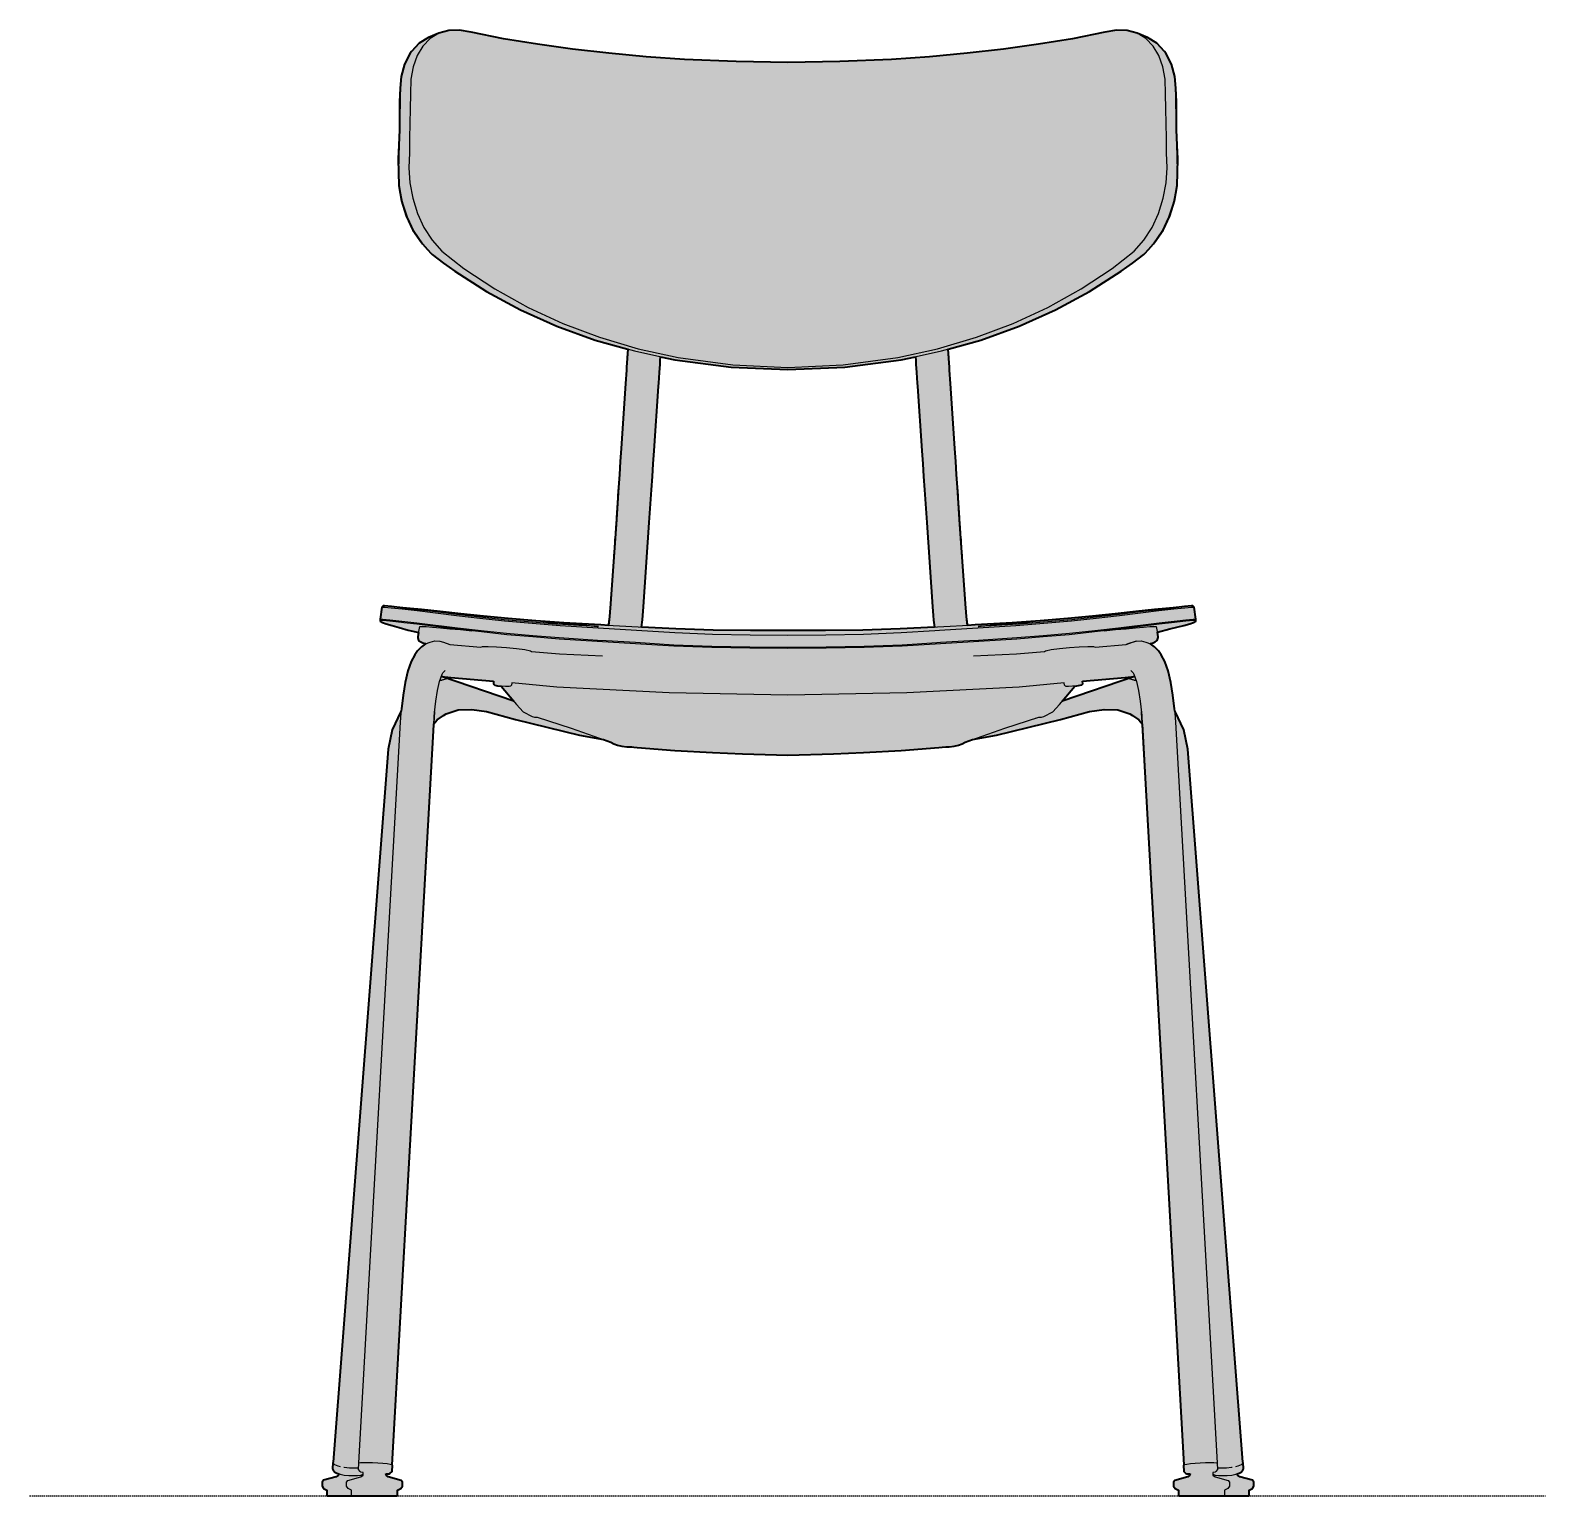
# Model space of a CAD drawing. Header units: millimetres. Extents: x 0 to 1796, y -1115 to 787.
# Drawn here: x 0 to 814, y 0 to 787 of the extents above; entities that cross this region are included whole.
import ezdxf

# ---------------------------------------------------------------- set-up
doc = ezdxf.new("R2010")
doc.units = ezdxf.units.MM
doc.linetypes.add('Dots', pattern=[1, 0, -1])
doc.layers.add('Blocks', color=7, linetype='Continuous')
doc.layers.add('Blocks$Fill', color=7, linetype='Continuous', true_color=0xffffff)
for name, color, linetype, lineweight, true_color in [('Blocks$Inner', 7, 'Continuous', 25, 0x007f00), ('Blocks$Outline', 7, 'Continuous', 35, 0xff3f3f), ('Groud', 7, 'Dots', 25, 0x243775)]:
    doc.layers.add(name, color=color, linetype=linetype, lineweight=lineweight, true_color=true_color)

# ---------------------------------------------------------------- blocks, each defined once
blk = doc.blocks.new('Moca Front')
at = {"layer": 'Blocks$Fill'}
h = blk.add_hatch(color=256, dxfattribs=at)
h.paths.add_polyline_path([(-242.9, 376.42), (-243.5, 375.52), (-246.6, 369.72), (-248.4, 363.02), (-248.88, 356.79), (-248.9, 356.62), (-248.9, 356.48), (-249.3, 349.52), (-249.3, 342.02), (-249.3, 334.42), (-250, 318.72), (-249.9, 311.42), (-249.6, 304.42), (-248.3, 296.22), (-245.7, 288.12), (-242.1, 280.52), (-237.5, 273.82), (-237, 273.22), (-234.2, 270.21), (-232.2, 268.02), (-231.7, 267.52), (-225.7, 262.82), (-219.6, 258.42), (-202.5, 247.52), (-184.3, 237.72), (-164.8, 228.92), (-144.1, 221.52), (-126.65, 216.61), (-127.28, 206.97), (-131.2, 149.35), (-131.7, 142.25), (-136.5, 73.05), (-137.09, 68.29), (-161, 69.59), (-176.1, 70.69), (-247.55, 77.78), (-253.6, 78.49), (-257.3, 78.79), (-258, 78.79), (-258.8, 78.09), (-259.7, 71.59), (-259.6, 71.19), (-259.6, 70.49), (-258.5, 69.89), (-256.4, 69.19), (-253.2, 68.29), (-244.6, 65.79), (-244.6, 65.79), (-240.5, 64.79), (-239.04, 64.45), (-239.5, 62.1), (-239.5, 61.7), (-239, 60.2), (-237.8, 59.4), (-236.8, 58.9), (-235.23, 58.37), (-235.3, 58.35), (-237.5, 56.75), (-239.7, 54.55), (-241.1, 52.45), (-243.1, 48.85), (-244.8, 43.85), (-246.3, 37.65), (-247.4, 30.75), (-248.3, 23.45), (-248.36, 22.34), (-248.6, 22.05), (-253.2, 12.15), (-255.4, 1.85), (-284.96, -381.09), (-285.1, -381.25), (-285.3, -384.65), (-284.9, -385.35), (-284, -386.35), (-282.9, -386.95), (-281.95, -387.23), (-282.1, -387.95), (-283.3, -388.95), (-290.2, -390.75), (-290.9, -391.75), (-290.9, -393.95), (-290.1, -395.15), (-288.3, -396.05), (-288.3, -399.05), (-275.1, -399.05), (-250.4, -399.05), (-250.4, -396.05), (-248.6, -395.15), (-247.7, -393.95), (-247.7, -391.85), (-248.4, -390.85), (-255.3, -388.95), (-256.5, -387.95), (-256.55, -387.35), (-255.9, -387.35), (-254.8, -387.25), (-254.4, -387.05), (-253.3, -386.15), (-253.1, -382.65), (-253.29, -382.54), (-230.9, 14.95), (-230.87, 15.44), (-229.11, 17.61), (-225.6, 19.97), (-224.23, 20.87), (-217.7, 22.85), (-210.4, 23.15), (-202.5, 21.95), (-186.9, 17.75), (-152.6, 9.25), (-139.78, 6.94), (-135.7, 5.5), (-134.2, 4.7), (-132.2, 4), (-129.9, 3.5), (-127.1, 3.1), (-124.53, 3.01), (-123.5, 2.9), (-101.4, 1.1), (-81.2, 0), (-73.07, -0.28), (-40.6, -1.45), (-16.2, -0.75), (-8.13, -0.28), (20.2, 1.1), (40.4, 2.7), (42.3, 2.9), (44.1, 3.1), (45.9, 3.1), (48.7, 3.5), (51, 4), (53, 4.7), (54.5, 5.5), (58.58, 6.94), (71.4, 9.25), (105.7, 17.75), (121.3, 21.95), (129.2, 23.15), (136.5, 22.85), (143.03, 20.87), (144.4, 19.97), (147.91, 17.61), (149.67, 15.44), (149.7, 14.95), (172.09, -382.54), (171.9, -382.65), (172.1, -386.15), (173.2, -387.05), (173.6, -387.25), (174.7, -387.35), (175.35, -387.35), (175.3, -387.95), (174.1, -388.95), (167.2, -390.85), (166.5, -391.85), (166.5, -393.95), (167.4, -395.15), (169.2, -396.05), (169.2, -399.05), (193.9, -399.05), (207.1, -399.05), (207.1, -396.05), (208.9, -395.15), (209.7, -393.95), (209.7, -391.75), (209, -390.75), (202.1, -388.95), (200.9, -387.95), (200.75, -387.23), (201.7, -386.95), (202.8, -386.35), (203.7, -385.35), (204.1, -384.65), (203.9, -381.25), (203.76, -381.09), (174.2, 1.85), (172, 12.15), (167.4, 22.05), (167.16, 22.34), (167.1, 23.45), (166.2, 30.75), (165.1, 37.65), (163.6, 43.85), (161.9, 48.85), (159.9, 52.45), (158.5, 54.55), (156.3, 56.75), (154.1, 58.35), (154.03, 58.37), (155.6, 58.9), (156.6, 59.4), (157.8, 60.2), (158.3, 61.7), (158.3, 62.1), (157.81, 64.59), (172, 68.29), (175.2, 69.19), (177.3, 69.89), (178.4, 70.49), (178.4, 71.19), (178.5, 71.59), (177.6, 78.09), (176.8, 78.79), (176.1, 78.79), (172.4, 78.49), (166.5, 77.79), (166.35, 77.78), (94.9, 70.69), (79.8, 69.59), (55.89, 68.29), (55.3, 73.05), (50.5, 142.25), (50, 149.35), (46.07, 206.97), (45.45, 216.61), (62.9, 221.52), (83.6, 228.92), (103.1, 237.72), (121.3, 247.52), (138.4, 258.42), (144.5, 262.82), (150.5, 267.52), (151, 268.02), (153, 270.21), (155.8, 273.22), (156.3, 273.82), (160.9, 280.52), (164.5, 288.12), (167.1, 296.22), (168.4, 304.42), (168.7, 311.42), (168.8, 318.72), (168.5, 326.12), (168.1, 334.42), (168.1, 349.52), (167.7, 356.48), (167.7, 356.62), (167.68, 356.79), (167.2, 363.02), (165.4, 369.72), (162.3, 375.52), (161.7, 376.42), (157.6, 380.92), (152.5, 383.92), (146.9, 386.22), (141.6, 387.72), (135.8, 387.82), (129.6, 386.82), (112.2, 383.32), (93.9, 380.32), (75.1, 377.72), (55.7, 375.52), (35.5, 373.62), (15, 372.22), (-12.7, 371.12), (-40.6, 370.62), (-68.5, 371.12), (-96.2, 372.22), (-116.7, 373.62), (-136.9, 375.52), (-156.3, 377.72), (-175.1, 380.32), (-193.4, 383.32), (-210.8, 386.82), (-217, 387.82), (-222.8, 387.72), (-228.1, 386.22), (-233.7, 383.92), (-238.8, 380.92)], flags=0)
h.paths.add_polyline_path([(38.06, 67.41), (-0.4, 65.79), (-40.6, 65.49), (-80.8, 65.79), (-100.9, 66.49), (-119.29, 67.41), (-118.8, 71.25), (-118.2, 78.25), (-113.4, 148.15), (-110.01, 198.34), (-109.34, 208.58), (-109.06, 212.57), (-101.4, 210.92), (-71.2, 206.92), (-40.6, 205.62), (-10, 206.92), (20.2, 210.92), (27.86, 212.57), (28.14, 208.58), (28.81, 198.34), (32.2, 148.15), (37.4, 73.58), (37.6, 71.15)], flags=0)
h.paths.add_polyline_path([(-198.87, 37.09), (-198.37, 36.49), (-198.07, 36.19), (-196.67, 35.89), (-194.62, 35.7), (-187.95, 27.66), (-226.82, 40.87), (-221.76, 40.38), (-198.78, 38.27)], flags=0)
h.paths.add_polyline_path([(113.41, 35.7), (114.53, 35.79), (116.33, 36.09), (117.23, 36.29), (117.73, 36.89), (117.62, 38.28), (140.56, 40.38), (145.62, 40.87), (106.75, 27.66)], flags=0)
at = {"layer": 'Blocks$Inner'}
for points in [[(-242.9, 376.42), (-238.8, 380.92), (-233.7, 383.92), (-228.1, 386.22), (-230.22, 384.95), (-232.8, 383.42), (-236.7, 379.32), (-239.8, 374.22), (-242, 368.22), (-243.2, 361.52), (-243.4, 353.72), (-243.6, 345.72), (-243.7, 337.82), (-243.9, 329.92), (-244, 322.02), (-244.2, 314.02), (-243.7, 305.92), (-242.2, 297.62), (-239.6, 289.52), (-236.2, 281.92), (-231.7, 275.12), (-226.6, 269.22), (-220.7, 264.52), (-214.7, 259.92), (-198, 248.92), (-180.1, 239.02), (-161.5, 230.42), (-141.9, 223.02), (-121, 216.82), (-99.6, 212.12), (-70.3, 208.22), (-40.6, 206.82), (-10.9, 208.22), (18.4, 212.12), (39.8, 216.82), (60.7, 223.02), (80.3, 230.42), (98.9, 239.02), (116.8, 248.92), (133.5, 259.92), (139.5, 264.52), (145.4, 269.22), (150.5, 275.12), (155, 281.92), (158.4, 289.52), (161, 297.62), (162.5, 305.92), (163, 314.02), (162.8, 322.02), (162.7, 329.92), (162.5, 337.82), (162.4, 345.72), (162.2, 353.72), (162, 361.52), (160.8, 368.22), (158.6, 374.22), (155.5, 379.32), (151.6, 383.42), (146.9, 386.22)], [(-228.1, 386.22), (-222.8, 387.72), (-217, 387.82), (-210.8, 386.82), (-193.4, 383.32), (-175.1, 380.32), (-156.3, 377.72), (-136.9, 375.52), (-116.7, 373.62), (-96.2, 372.22), (-68.5, 371.12), (-40.6, 370.62), (-12.7, 371.12), (15, 372.22), (35.5, 373.62), (55.7, 375.52), (75.1, 377.72), (93.9, 380.32), (112.2, 383.32), (129.6, 386.82), (135.8, 387.82), (141.6, 387.72), (146.9, 386.22), (152.5, 383.92), (157.6, 380.92), (161.7, 376.42), (162.3, 375.52), (165.4, 369.72), (167.2, 363.02), (167.68, 356.79)], [(-249, 349.22), (-248.9, 356.62), (-248.88, 356.79), (-248, 364.02), (-246, 370.72), (-242.9, 376.42), (-243.5, 375.52), (-246.6, 369.72), (-248.4, 363.02), (-248.88, 356.79)], [(161.7, 376.42), (164.8, 370.72), (166.8, 364.02), (167.7, 356.62), (167.8, 349.22), (167.7, 356.52), (168.1, 349.52), (168.1, 342.02), (168.1, 334.42), (168.5, 326.12), (168.8, 318.72), (168.7, 311.42), (168.4, 304.42), (167.1, 296.22), (164.5, 288.12), (160.9, 280.52), (156.3, 273.82), (155.8, 273.22), (160.4, 280.02), (164, 287.62), (166.6, 295.72), (168.2, 304.02), (168.6, 312.22), (168.4, 319.62), (168.2, 327.02), (168.1, 334.42), (167.9, 341.82), (167.8, 349.22)], [(-234.2, 270.21), (-232.2, 268.02), (-231.7, 267.52), (-225.7, 262.82), (-219.6, 258.42), (-202.5, 247.52), (-184.3, 237.72), (-164.8, 228.92), (-144.1, 221.52), (-123.1, 215.62), (-101.4, 210.92), (-71.2, 206.92), (-40.6, 205.62), (-10, 206.92), (20.2, 210.92), (41.9, 215.62), (62.9, 221.52), (83.6, 228.92), (103.1, 237.72), (121.3, 247.52), (138.4, 258.42), (144.5, 262.82), (150.5, 267.52), (151, 268.02), (153, 270.21)], [(-131.7, 142.25), (-131.2, 149.35), (-130.7, 156.35), (-130.2, 163.35), (-127.9, 198.25), (-127.4, 205.25), (-126.9, 212.15), (-126.61, 216.6)], [(-109.09, 212.58), (-109.2, 210.95), (-109.6, 204.05), (-110.1, 197.05), (-110.1, 197.05), (-112.5, 162.15), (-113, 155.15), (-113.4, 148.15), (-113.9, 141.05), (-115.1, 123.55), (-118.2, 78.25), (-118.8, 71.25), (-119.29, 67.41)], [(38.09, 67.41), (37.6, 71.25), (37, 78.25), (33.9, 123.55), (32.7, 141.05), (32.2, 148.15), (31.8, 155.15), (31.3, 162.15), (28.9, 197.05), (28.4, 204.05), (28, 210.95), (28, 210.95), (27.89, 212.58)], [(45.41, 216.6), (45.7, 212.15), (46.2, 205.25), (46.7, 198.25), (49, 163.35), (49.5, 156.35), (50, 149.35), (50.5, 142.25)], [(-239.04, 64.45), (-240.5, 64.79), (-244.6, 65.79), (-244.6, 65.79), (-249.4, 67.19), (-253.2, 68.29), (-256.4, 69.19), (-258.5, 69.89), (-259.6, 70.49), (-259.6, 71.19), (-259.7, 71.59), (-258.8, 78.09), (-258, 78.79), (-257.3, 78.79), (-257.3, 78.79), (-253.6, 78.49), (-247.7, 77.79), (-239.8, 76.89), (-229.9, 75.69), (-218.7, 74.39), (-206.2, 72.89), (-193, 71.49), (-178, 70.19), (-162.9, 68.89), (-176.1, 70.69), (-191, 71.99), (-204.1, 73.19), (-216.4, 74.49), (-227.5, 75.69), (-237.4, 76.79), (-245.6, 77.59), (-247.55, 77.78)], [(-258.8, 78.09), (-257.4, 78.09), (-253.8, 77.69), (-247.8, 77.09), (-239.8, 76.19), (-230, 74.99), (-218.7, 73.59), (-206.2, 72.19), (-192.9, 70.79), (-178, 69.39), (-163, 68.19), (-142.5, 66.89), (-122, 65.69), (-101.4, 64.39), (-81.2, 63.59), (-60.9, 63.29), (-40.6, 62.99), (-20.3, 63.29), (0, 63.59), (20.2, 64.39), (38.28, 65.53), (40.8, 65.69), (61.3, 66.89), (81.8, 68.19), (96.8, 69.39), (111.7, 70.79), (125, 72.19), (137.5, 73.59), (148.8, 74.99), (158.6, 76.19), (166.6, 77.09), (172.6, 77.69), (176.2, 78.09), (177.6, 78.09)], [(-176.1, 70.69), (-161, 69.59), (-141.1, 68.49), (-121, 67.49), (-100.9, 66.49), (-80.8, 65.79), (-60.7, 65.59), (-40.6, 65.49), (-20.5, 65.59), (-0.4, 65.79), (19.7, 66.49), (39.8, 67.49), (59.9, 68.49), (79.8, 69.59), (94.9, 70.69), (109.8, 71.99), (122.9, 73.19), (135.2, 74.49), (146.3, 75.69), (156.2, 76.79), (164.4, 77.59), (166.35, 77.78)], [(94.9, 70.69), (81.7, 68.89), (96.8, 70.19), (111.8, 71.49), (125, 72.89), (137.5, 74.39), (148.7, 75.69), (158.6, 76.89), (166.5, 77.79), (172.4, 78.49), (176.1, 78.79), (176.1, 78.79), (176.8, 78.79), (177.6, 78.09), (178.5, 71.59), (178.4, 71.19), (178.4, 71.19), (178.4, 70.49), (177.3, 69.89), (175.2, 69.19), (172, 68.29), (164.5, 66.39), (157.81, 64.59)], [(-259.7, 71.59), (-258.2, 71.59), (-254.4, 71.29), (-248.1, 70.59), (-239.9, 69.59), (-229.9, 68.39), (-226.76, 68.02), (-218.2, 66.99), (-205.4, 65.49), (-191.8, 64.09), (-177.7, 62.89), (-177.61, 62.89), (-163.5, 61.69), (-143, 60.39), (-138.35, 60.12), (-122.5, 59.19), (-102, 57.89), (-81.5, 57.19), (-61.1, 56.79), (-40.6, 56.59), (-20.1, 56.79), (0.3, 57.19), (20.8, 57.89), (39.27, 59.06), (41.3, 59.19), (57.15, 60.12), (61.8, 60.39), (82.3, 61.69), (96.41, 62.89), (96.5, 62.89), (110.6, 64.09), (122.7, 65.34), (124.2, 65.49), (137, 66.99), (145.56, 68.02), (148.7, 68.39), (158.7, 69.59), (166.9, 70.59), (173.2, 71.29), (177, 71.59), (178.5, 71.59)], [(178.4, 70.49), (177.8, 70.79), (177.1, 70.89), (173.2, 70.49), (167, 69.79), (158.7, 68.89), (148.6, 67.69), (136.9, 66.29), (124.1, 64.79), (110.4, 63.29), (96.4, 62.09), (82.4, 60.89), (61.9, 59.69), (41.3, 58.39), (20.8, 57.19), (0.4, 56.49), (-20.1, 56.09), (-40.6, 55.89), (-61.1, 56.09), (-81.6, 56.49), (-102, 57.19), (-122.5, 58.39), (-143.1, 59.69), (-163.6, 60.89), (-177.6, 62.09), (-191.6, 63.29), (-205.3, 64.79), (-218.1, 66.29), (-229.8, 67.69), (-239.9, 68.89), (-247, 69.66), (-248.2, 69.79), (-254.4, 70.49), (-258.3, 70.89), (-259, 70.79), (-259.6, 70.49)], [(-235.23, 58.37), (-236.8, 58.9), (-237.8, 59.4), (-239, 60.2), (-239.5, 61.7), (-239.5, 62.1), (-238.4, 67.7), (-237.2, 67.7), (-234.9, 67.6), (-231.6, 67.3), (-227.3, 67), (-222.3, 66.5), (-216.6, 66), (-210.5, 65.4), (-210.4, 65.39)], [(129.2, 65.39), (129.3, 65.4), (135.4, 66), (141.1, 66.5), (146.1, 67), (150.4, 67.3), (153.7, 67.6), (156, 67.7), (157.2, 67.7), (158.3, 62.1), (158.3, 61.7), (157.8, 60.2), (156.6, 59.4), (155.6, 58.9), (154.03, 58.37)], [(-271.1, -381.45), (-248.7, 16.25), (-248.3, 23.45), (-247.4, 30.75), (-246.3, 37.65), (-244.8, 43.85), (-243.1, 48.85), (-241.1, 52.45), (-239.7, 54.55), (-237.5, 56.75), (-235.3, 58.35), (-232.8, 59.25), (-230.4, 59.95), (-227.7, 59.85), (-225.7, 59.25), (-222.23, 58.07), (-205.6, 56.65), (-204.7, 56.9), (-201.7, 56.9), (-197.1, 56.8), (-191.8, 56.4), (-186.4, 55.9), (-181.9, 55.3), (-178.9, 54.7), (-178.3, 54.32), (-163.4, 53.05), (-140.24, 51.85)], [(59.04, 51.85), (82.2, 53.05), (97.11, 54.32), (97.7, 54.7), (100.7, 55.3), (105.2, 55.9), (110.6, 56.4), (115.9, 56.8), (120.5, 56.9), (123.5, 56.9), (124.4, 56.65), (141.03, 58.07), (144.5, 59.25), (146.5, 59.85), (141.9, 58.35), (141.11, 58.08)], [(146.5, 59.85), (149.2, 59.95), (151.6, 59.25), (154.1, 58.35), (156.3, 56.75), (158.5, 54.55), (159.9, 52.45), (161.9, 48.85), (163.6, 43.85), (165.1, 37.65), (166.2, 30.75), (167.1, 23.45), (167.5, 16.25), (189.9, -381.45), (189.86, -381.53)], [(-204.78, 56.58), (-204.78, 56.58), (-204.78, 56.58)], [(98.6, 54.45), (98.6, 54.45), (98.6, 54.45)], [(-230.5, 21.55), (-229.8, 27.65), (-228.9, 33.25), (-227.8, 38.15), (-226.4, 42.05), (-226.02, 42.72), (-224.7, 44.05)], [(106.75, 27.66), (145.62, 40.87), (140.56, 40.38), (117.62, 38.28), (117.73, 36.89), (117.23, 36.29), (116.33, 36.09), (114.53, 35.79), (112.23, 35.59), (110.13, 35.49), (108.83, 35.49), (108.53, 35.69), (107.93, 36.19), (107.81, 37.38), (83.5, 35.15), (23.2, 32.05), (-40.6, 30.75), (-104.4, 32.05), (-164.7, 35.15), (-188.94, 37.37), (-189.07, 36.09), (-189.67, 35.59), (-190.47, 35.49), (-192.37, 35.49), (-194.57, 35.69), (-196.67, 35.89), (-198.07, 36.19), (-198.37, 36.49), (-198.87, 37.09), (-198.78, 38.27), (-221.76, 40.38), (-226.82, 40.87), (-187.95, 27.66)], [(143.5, 44.05), (144.83, 42.72), (145.2, 42.05), (146.6, 38.15), (147.7, 33.25), (148.6, 27.65), (149.3, 21.55)], [(-194.62, 35.7), (-186.4, 25.8), (-182.8, 21.8), (-178.1, 19.4), (-176.7, 19), (-175.31, 18.96), (-157, 13), (-157, 13), (-135.7, 5.5), (-134.2, 4.7), (-132.2, 4), (-129.9, 3.5), (-127.1, 3.1), (-124.53, 3.01), (-123.5, 2.9), (-121.6, 2.7), (-101.4, 1.1), (-81.2, 0), (-73.07, -0.28), (-65, -0.75), (-40.6, -1.45), (-16.2, -0.75), (-8.13, -0.28), (0, 0), (20.2, 1.1), (40.4, 2.7), (42.3, 2.9), (44.1, 3.1), (45.9, 3.1), (48.7, 3.5), (51, 4), (53, 4.7), (54.5, 5.5), (75.8, 13), (94.11, 18.96)], [(93.96, 18.95), (93.96, 18.95), (95.5, 19), (96.9, 19.4), (101.6, 21.8), (105.2, 25.8), (113.41, 35.7)], [(-248.36, 22.34), (-248.6, 22.05), (-253.2, 12.15), (-255.4, 1.85), (-285, -381.55), (-284.2, -382.25), (-282.5, -382.95), (-281.13, -383.33)], [(-230.87, 15.44), (-229.11, 17.61), (-224.3, 20.85), (-224.3, 20.85), (-217.7, 22.85), (-210.4, 23.15), (-202.5, 21.95), (-186.9, 17.75), (-152.6, 9.25), (-139.78, 6.94)], [(58.58, 6.94), (71.4, 9.25), (105.7, 17.75), (121.3, 21.95), (129.2, 23.15), (136.5, 22.85), (143.1, 20.85), (143.1, 20.85), (147.91, 17.61), (149.67, 15.44)], [(92.62, 18.92), (92.62, 18.92), (92.62, 18.92)], [(199.93, -383.33), (201.3, -382.95), (203, -382.25), (203.8, -381.55), (174.2, 1.85), (172, 12.15), (167.4, 22.05), (167.16, 22.34)], [(149.8, 15.25), (172.09, -382.54), (149.7, 14.95)], [(-275.1, -399.05), (-275.1, -396.05), (-276.9, -395.15), (-277.7, -393.95), (-277.7, -391.85), (-277, -390.85), (-270.1, -388.95), (-268.9, -387.95), (-268.79, -386.65), (-268.8, -386.65), (-270, -386.35), (-270.4, -386.15), (-271.3, -385.05), (-271.1, -381.55), (-271.06, -381.53), (-271.1, -381.45), (-270.3, -381.25), (-268.7, -381.15), (-266.5, -381.15), (-263.8, -381.25), (-261, -381.35), (-258.3, -381.55), (-256, -381.85), (-254.3, -382.15), (-253.3, -382.35), (-253.3, -382.53), (-253.1, -382.65), (-253.3, -386.15), (-254.4, -387.05), (-254.8, -387.25), (-255.9, -387.35), (-256.55, -387.35), (-256.5, -387.95), (-255.3, -388.95), (-248.4, -390.85), (-247.7, -391.85), (-247.7, -393.95), (-248.6, -395.15), (-250.4, -396.05), (-250.4, -399.05), (-251, -399.05), (-252.8, -399.05), (-255.5, -399.05), (-258.9, -399.05), (-262.7, -399.05), (-266.5, -399.05), (-270, -399.05), (-272.7, -399.05), (-274.5, -399.05), (-275.1, -399.05), (-275.9, -399.05), (-279.7, -399.05), (-283.2, -399.05), (-285.9, -399.05), (-287.7, -399.05), (-288.3, -399.05), (-288.3, -396.05), (-290.1, -395.15), (-290.9, -393.95), (-290.9, -391.75), (-290.2, -390.75), (-283.3, -388.95), (-282.1, -387.95), (-281.95, -387.23)], [(-284.96, -381.09), (-285.1, -381.25), (-285.3, -384.65), (-284.9, -385.35), (-284, -386.35), (-282.9, -386.95), (-281.2, -387.45), (-279, -387.95), (-276.5, -388.25), (-274.1, -388.25), (-271.8, -388.15), (-270, -387.95), (-268.9, -387.45), (-268.85, -387.41)], [(-270.7, -381.35), (-270.7, -381.35), (-270.7, -381.35)], [(200.75, -387.23), (200.9, -387.95), (202.1, -388.95), (209, -390.75), (209.7, -391.75), (209.7, -393.95), (208.9, -395.15), (207.1, -396.05), (207.1, -399.05), (206.5, -399.05), (204.7, -399.05), (202, -399.05), (198.5, -399.05), (194.7, -399.05), (193.9, -399.05), (193.3, -399.05), (191.5, -399.05), (188.8, -399.05), (185.3, -399.05), (181.5, -399.05), (177.7, -399.05), (174.3, -399.05), (171.6, -399.05), (169.8, -399.05), (169.2, -399.05), (169.2, -396.05), (167.4, -395.15), (166.5, -393.95), (166.5, -391.85), (167.2, -390.85), (174.1, -388.95), (175.3, -387.95), (175.35, -387.35), (174.7, -387.35), (173.6, -387.25), (173.2, -387.05), (172.1, -386.15), (171.9, -382.65), (172.4, -382.35), (173.7, -382.05), (175.6, -381.85), (178.2, -381.55), (180.9, -381.35), (183.7, -381.25), (186.2, -381.25), (188.2, -381.25), (189.5, -381.35), (189.9, -381.55), (190.1, -385.05), (189.2, -386.15), (188.8, -386.35), (187.6, -386.65), (187.59, -386.65), (187.7, -387.95), (188.9, -388.95), (195.8, -390.85), (196.5, -391.85), (196.5, -393.95), (195.7, -395.15), (193.9, -396.05), (193.9, -399.05)], [(187.65, -387.41), (187.7, -387.45), (188.8, -387.95), (190.6, -388.15), (192.9, -388.25), (195.3, -388.25), (197.8, -387.95), (200, -387.45), (201.7, -386.95), (202.8, -386.35), (203.7, -385.35), (204.1, -384.65), (203.9, -381.25), (203.76, -381.09)], [(-279.14, -383.72), (-279, -383.75), (-276.2, -384.05), (-273.4, -384.15), (-272.1, -384.15), (-271.24, -384.08)], [(190.04, -384.08), (190.9, -384.15), (192.2, -384.15), (195, -384.05), (197.62, -383.77), (197.94, -383.72), (197.94, -383.72)]]:
    blk.add_lwpolyline(points, dxfattribs=at)
blk.add_lwpolyline([(-241.6, 280.02), (-237, 273.22), (-237.5, 273.82), (-242.1, 280.52), (-245.7, 288.12), (-248.3, 296.22), (-249.6, 304.42), (-249.9, 311.42), (-250, 318.72), (-249.7, 326.12), (-249.3, 334.42), (-249.3, 342.02), (-249.3, 349.52), (-248.9, 356.52), (-249, 349.22), (-249.1, 341.82), (-249.3, 334.42), (-249.4, 327.02), (-249.6, 319.62), (-249.8, 312.22), (-249.4, 304.02), (-247.8, 295.72), (-245.2, 287.62)], close=True, dxfattribs=at)
for points in [[(-237, 273.22), (-231.7, 267.52)], [(150.5, 267.52), (155.8, 273.22)], [(155.95, 273.43), (155.95, 273.43)], [(-219.36, 67.13), (-219.36, 67.13)], [(-142.4, 67.69), (-161, 69.59), (-162.9, 68.89), (-142.4, 67.69)], [(-119.26, 67.41), (-118.8, 71.15)], [(79.8, 69.59), (61.2, 67.69), (81.7, 68.89), (79.8, 69.59)], [(-239.09, 64.21), (-239.09, 64.21)], [(-239.06, 64.34), (-239.06, 64.34)], [(-239.05, 64.37), (-239.05, 64.37)], [(-204.76, 56.88), (-204.76, 56.89)], [(-227.62, 38.66), (-223.69, 39.81)], [(142.49, 39.81), (146.42, 38.66)], [(-230.5, 22.05), (-230.9, 14.95), (-230.5, 21.55), (-230.5, 22.05)], [(-225.6, 19.97), (-224.23, 20.87)], [(143.03, 20.87), (144.4, 19.97)], [(-253.29, -382.54), (-230.9, 14.95)], [(189.5, -381.35), (189.5, -381.35)], [(202.76, -382.35), (202.76, -382.35)], [(203.66, -381.68), (203.66, -381.68)], [(-282.66, -382.88), (-282.66, -382.88)], [(-278.82, -383.77), (-278.82, -383.77)], [(200.93, -383.05), (200.93, -383.05)]]:
    blk.add_open_spline(points, degree=1, dxfattribs=at)
for points, knots in [([(-127.28, 206.97), (-127, 211.65), (-126.65, 216.61)], [0.3124921, 0.3124921, 1, 1.1819248, 1.1819248]), ([(-109.34, 208.58), (-109.2, 210.45), (-109.06, 212.58)], [1.7260224, 1.7260224, 2, 2.0779223, 2.0779223]), ([(27.86, 212.58), (28, 210.45), (28.14, 208.58)], [2.922083, 2.922083, 3, 3.2739776, 3.2739776]), ([(45.45, 216.61), (45.8, 211.65), (46.07, 206.97)], [0.8180752, 0.8180752, 1, 1.6875079, 1.6875079]), ([(-113.4, 148.15), (-113, 155.05), (-112.5, 161.95), (-110.1, 196.75), (-110.01, 198.34)], [4, 4, 5, 6, 7, 7.23076, 7.23076]), ([(28.81, 198.34), (28.9, 196.75), (31.3, 161.95), (31.8, 155.05), (32.2, 148.15)], [1.76924, 1.76924, 2, 3, 4, 5, 5]), ([(-137.09, 68.29), (-136.5, 73.05), (-135.9, 79.65), (-132.8, 124.75), (-131.7, 142.25), (-132.8, 125.05), (-135.9, 79.85), (-136.5, 73.05)], [0.257161, 0.257161, 1, 2, 3, 4, 5, 6, 7, 7]), ([(55.3, 73.05), (54.7, 79.85), (51.6, 125.05), (50.5, 142.25), (51.6, 124.75), (54.7, 79.65), (55.3, 73.05), (55.89, 68.29)], [-2, -2, -1, 0, 1, 2, 3, 4, 4.742866, 4.742866]), ([(37.4, 73.58), (37.6, 71.15), (38.06, 67.41)], [8.6666998, 8.6666998, 9, 9.5056562, 9.5056562]), ([(149.67, 15.44), (149.7, 14.95), (149.3, 22.05), (149.3, 21.55), (149.67, 15.44)], [-0.075018, -0.075018, 0, 1, 2, 2.924982, 2.924982]), ([(-269.82, -387.87), (-269.8, -387.95), (-269.33, -388.31)], [1.9745559, 1.9745559, 2, 2.3600005, 2.3600005]), ([(188.62, -387.87), (188.6, -387.95), (188.13, -388.31)], [-4.0254441, -4.0254441, -4, -3.6400211, -3.6400211])]:
    blk.add_open_spline(points, degree=1, knots=knots, dxfattribs=at)
at = {"layer": 'Blocks$Outline'}
for points in [[(-233.7, 383.92), (-238.8, 380.92)], [(-228.1, 386.22), (-233.7, 383.92)], [(-222.8, 387.72), (-228.1, 386.22)], [(-217, 387.82), (-222.8, 387.72)], [(-210.8, 386.82), (-217, 387.82)], [(-193.4, 383.32), (-210.8, 386.82)], [(-175.1, 380.32), (-193.4, 383.32)], [(112.2, 383.32), (93.9, 380.32)], [(129.6, 386.82), (112.2, 383.32)], [(135.8, 387.82), (129.6, 386.82)], [(141.6, 387.72), (135.8, 387.82)], [(146.9, 386.22), (141.6, 387.72)], [(152.5, 383.92), (146.9, 386.22)], [(157.6, 380.92), (152.5, 383.92)], [(-242.9, 376.42), (-243.5, 375.52), (-246.6, 369.72), (-248.4, 363.02), (-248.88, 356.79)], [(-238.8, 380.92), (-242.9, 376.42)], [(-156.3, 377.72), (-175.1, 380.32)], [(-136.9, 375.52), (-156.3, 377.72)], [(-116.7, 373.62), (-136.9, 375.52)], [(55.7, 375.52), (35.5, 373.62)], [(75.1, 377.72), (55.7, 375.52)], [(93.9, 380.32), (75.1, 377.72)], [(161.7, 376.42), (157.6, 380.92)], [(167.68, 356.79), (167.2, 363.02), (165.4, 369.72), (162.3, 375.52), (161.7, 376.42)], [(-96.2, 372.22), (-116.7, 373.62)], [(-68.5, 371.12), (-96.2, 372.22)], [(-40.6, 370.62), (-68.5, 371.12)], [(-12.7, 371.12), (-40.6, 370.62)], [(15, 372.22), (-12.7, 371.12)], [(35.5, 373.62), (15, 372.22)], [(-248.9, 356.48), (-249.3, 349.52), (-249.3, 342.02), (-249.3, 334.42)], [(-248.88, 356.79), (-248.9, 356.62)], [(-248.9, 356.62), (-248.9, 356.48)], [(167.7, 356.48), (167.7, 356.62), (167.68, 356.79)], [(168.1, 334.42), (168.1, 342.02), (168.1, 349.52), (167.7, 356.48)], [(-249.3, 334.42), (-249.7, 326.12), (-250, 318.72), (-249.9, 311.42), (-249.6, 304.42), (-248.3, 296.22), (-245.7, 288.12), (-242.1, 280.52), (-237.5, 273.82)], [(155.8, 273.22), (156.3, 273.82), (160.9, 280.52), (164.5, 288.12), (167.1, 296.22), (168.4, 304.42), (168.7, 311.42), (168.8, 318.72), (168.5, 326.12), (168.1, 334.42)], [(-237.5, 273.82), (-237, 273.22)], [(-237, 273.22), (-234.2, 270.21)], [(-234.2, 270.21), (-232.2, 268.02), (-231.7, 267.52)], [(150.5, 267.52), (151, 268.02), (153, 270.21)], [(153, 270.21), (155.8, 273.22)], [(-231.7, 267.52), (-225.7, 262.82)], [(-225.7, 262.82), (-219.6, 258.42)], [(138.4, 258.42), (144.5, 262.82)], [(144.5, 262.82), (150.5, 267.52)], [(-219.6, 258.42), (-202.5, 247.52)], [(121.3, 247.52), (138.4, 258.42)], [(-202.5, 247.52), (-184.3, 237.72)], [(103.1, 237.72), (121.3, 247.52)], [(-184.3, 237.72), (-164.8, 228.92)], [(83.6, 228.92), (103.1, 237.72)], [(-164.8, 228.92), (-144.1, 221.52)], [(62.9, 221.52), (83.6, 228.92)], [(-144.1, 221.52), (-126.65, 216.61)], [(45.45, 216.61), (62.9, 221.52)], [(-126.65, 216.61), (-127, 211.65), (-127.28, 206.97)], [(-109.34, 208.58), (-109.2, 210.45), (-109.06, 212.57)], [(-109.06, 212.57), (-101.4, 210.92)], [(20.2, 210.92), (27.86, 212.57)], [(27.86, 212.57), (28, 210.45), (28.14, 208.58)], [(46.07, 206.97), (45.8, 211.65), (45.45, 216.61)], [(-127.28, 206.97), (-127.4, 205.25), (-127.9, 198.25), (-130.2, 163.35), (-130.7, 156.35), (-131.2, 149.35)], [(-110.01, 198.34), (-109.6, 204.05), (-109.34, 208.58)], [(-101.4, 210.92), (-71.2, 206.92)], [(-71.2, 206.92), (-40.6, 205.62)], [(-40.6, 205.62), (-10, 206.92)], [(-10, 206.92), (20.2, 210.92)], [(28.14, 208.58), (28.4, 204.05), (28.81, 198.34)], [(50, 149.35), (49.5, 156.35), (49, 163.35), (46.7, 198.25), (46.2, 205.25), (46.07, 206.97)], [(-113.4, 148.15), (-113, 155.05), (-112.5, 161.95), (-110.1, 196.75), (-110.01, 198.34)], [(28.81, 198.34), (28.9, 196.75), (31.3, 161.95), (31.8, 155.05), (32.2, 148.15)], [(-131.2, 149.35), (-131.7, 142.25)], [(-119.29, 67.41), (-118.8, 71.25), (-118.2, 78.25), (-115.1, 123.55), (-113.9, 141.05), (-113.4, 148.15)], [(32.2, 148.15), (32.7, 141.05), (33.9, 123.55), (37, 78.25), (37.4, 73.58)], [(50.5, 142.25), (50, 149.35)], [(-131.7, 142.25), (-132.8, 125.05), (-135.9, 79.85), (-136.5, 73.05)], [(55.3, 73.05), (54.7, 79.85), (51.6, 125.05), (50.5, 142.25)], [(-258.8, 78.09), (-259.7, 71.59), (-259.6, 71.19)], [(-258, 78.79), (-258.8, 78.09)], [(-257.3, 78.79), (-258, 78.79)], [(-247.55, 77.78), (-247.7, 77.79), (-253.6, 78.49), (-257.3, 78.79)], [(-176.1, 70.69), (-191, 71.99), (-204.1, 73.19), (-216.4, 74.49), (-227.5, 75.69), (-237.4, 76.79), (-245.6, 77.59), (-247.55, 77.78)], [(37.4, 73.58), (37.6, 71.15), (38.06, 67.41)], [(166.35, 77.78), (164.4, 77.59), (156.2, 76.79), (146.3, 75.69), (135.2, 74.49), (122.9, 73.19), (109.8, 71.99), (94.9, 70.69)], [(176.1, 78.79), (172.4, 78.49), (166.5, 77.79), (166.35, 77.78)], [(176.8, 78.79), (176.1, 78.79)], [(177.6, 78.09), (176.8, 78.79)], [(178.4, 71.19), (178.5, 71.59), (177.6, 78.09)], [(-259.6, 71.19), (-259.6, 70.49)], [(-259.6, 70.49), (-258.5, 69.89), (-256.4, 69.19), (-253.2, 68.29)], [(-253.2, 68.29), (-249.4, 67.19), (-244.6, 65.79)], [(-244.6, 65.79), (-244.6, 65.79), (-240.5, 64.79), (-239.04, 64.45)], [(-161, 69.59), (-176.1, 70.69)], [(-137.09, 68.29), (-141.1, 68.49), (-161, 69.59)], [(-136.5, 73.05), (-137.09, 68.29)], [(38.06, 67.41), (19.7, 66.49), (-0.4, 65.79), (-20.5, 65.59), (-40.6, 65.49), (-60.7, 65.59), (-80.8, 65.79), (-100.9, 66.49), (-119.29, 67.41)], [(55.89, 68.29), (55.3, 73.05)], [(79.8, 69.59), (59.9, 68.49), (55.89, 68.29)], [(94.9, 70.69), (79.8, 69.59)], [(157.81, 64.59), (164.5, 66.39), (172, 68.29)], [(172, 68.29), (175.2, 69.19), (177.3, 69.89), (178.4, 70.49), (178.4, 71.19)], [(-235.3, 58.35), (-237.5, 56.75), (-239.7, 54.55), (-241.1, 52.45), (-243.1, 48.85), (-244.8, 43.85), (-246.3, 37.65), (-247.4, 30.75)], [(-239.04, 64.45), (-239.5, 62.1), (-239.5, 61.7)], [(-239.5, 61.7), (-239, 60.2)], [(-239, 60.2), (-237.8, 59.4), (-236.8, 58.9)], [(-236.8, 58.9), (-235.23, 58.37)], [(-235.23, 58.37), (-235.3, 58.35)], [(154.03, 58.37), (155.6, 58.9)], [(154.1, 58.35), (154.03, 58.37)], [(166.2, 30.75), (165.1, 37.65), (163.6, 43.85), (161.9, 48.85), (159.9, 52.45), (158.5, 54.55), (156.3, 56.75), (154.1, 58.35)], [(155.6, 58.9), (156.6, 59.4), (157.8, 60.2)], [(157.8, 60.2), (158.3, 61.7)], [(158.3, 61.7), (158.3, 62.1), (157.81, 64.59)], [(-187.95, 27.66), (-226.82, 40.87)], [(-226.82, 40.87), (-221.76, 40.38)], [(145.62, 40.87), (106.75, 27.66)], [(140.56, 40.38), (145.62, 40.87)], [(-221.76, 40.38), (-198.78, 38.27)], [(-198.78, 38.27), (-198.87, 37.09)], [(-198.87, 37.09), (-198.37, 36.49), (-198.07, 36.19)], [(-198.07, 36.19), (-196.67, 35.89), (-194.62, 35.7)], [(-194.62, 35.7), (-187.95, 27.66)], [(106.75, 27.66), (113.41, 35.7)], [(113.41, 35.7), (114.53, 35.79), (116.33, 36.09), (117.23, 36.29), (117.73, 36.89), (117.62, 38.28)], [(117.62, 38.28), (140.56, 40.38)], [(-247.4, 30.75), (-248.3, 23.45)], [(167.1, 23.45), (166.2, 30.75)], [(-248.36, 22.34), (-248.6, 22.05), (-253.2, 12.15), (-255.4, 1.85), (-284.96, -381.09)], [(-248.3, 23.45), (-248.36, 22.34)], [(-230.87, 15.44), (-229.11, 17.61)], [(-229.11, 17.61), (-225.6, 19.97)], [(-225.6, 19.97), (-224.23, 20.87)], [(-224.23, 20.87), (-217.7, 22.85), (-210.4, 23.15), (-202.5, 21.95), (-186.9, 17.75), (-152.6, 9.25), (-139.78, 6.94)], [(58.58, 6.94), (71.4, 9.25), (105.7, 17.75), (121.3, 21.95), (129.2, 23.15), (136.5, 22.85), (143.03, 20.87)], [(143.03, 20.87), (144.4, 19.97)], [(144.4, 19.97), (147.91, 17.61)], [(147.91, 17.61), (149.67, 15.44)], [(167.16, 22.34), (167.1, 23.45)], [(203.76, -381.09), (174.2, 1.85), (172, 12.15), (167.4, 22.05), (167.16, 22.34)], [(-253.29, -382.54), (-230.9, 14.95)], [(-230.9, 14.95), (-230.87, 15.44)], [(149.67, 15.44), (149.7, 14.95)], [(149.7, 14.95), (172.09, -382.54)], [(-139.78, 6.94), (-135.7, 5.5), (-134.2, 4.7)], [(-134.2, 4.7), (-132.2, 4), (-129.9, 3.5), (-127.1, 3.1)], [(-127.1, 3.1), (-124.53, 3.01)], [(-124.53, 3.01), (-123.5, 2.9)], [(-123.5, 2.9), (-121.6, 2.7), (-101.4, 1.1), (-81.2, 0), (-73.07, -0.28)], [(-8.13, -0.28), (0, 0), (20.2, 1.1), (40.4, 2.7), (42.3, 2.9)], [(42.3, 2.9), (44.1, 3.1), (45.9, 3.1)], [(45.9, 3.1), (48.7, 3.5), (51, 4), (53, 4.7)], [(53, 4.7), (54.5, 5.5), (58.58, 6.94)], [(-73.07, -0.28), (-65, -0.75), (-40.6, -1.45), (-16.2, -0.75), (-8.13, -0.28)], [(-285.1, -381.25), (-285.3, -384.65), (-284.9, -385.35), (-284, -386.35), (-282.9, -386.95), (-281.95, -387.23)], [(-284.96, -381.09), (-285.1, -381.25)], [(-253.1, -382.65), (-253.29, -382.54)], [(172.09, -382.54), (171.9, -382.65)], [(200.75, -387.23), (201.7, -386.95), (202.8, -386.35), (203.7, -385.35), (204.1, -384.65), (203.9, -381.25)], [(203.9, -381.25), (203.76, -381.09)], [(-281.95, -387.23), (-282.1, -387.95), (-283.3, -388.95), (-290.2, -390.75), (-290.9, -391.75), (-290.9, -393.95), (-290.1, -395.15), (-288.3, -396.05), (-288.3, -399.05)], [(-256.55, -387.35), (-255.9, -387.35), (-254.8, -387.25), (-254.4, -387.05), (-253.3, -386.15), (-253.1, -382.65)], [(-250.4, -399.05), (-250.4, -396.05), (-248.6, -395.15), (-247.7, -393.95), (-247.7, -391.85), (-248.4, -390.85), (-255.3, -388.95), (-256.5, -387.95), (-256.55, -387.35)], [(175.35, -387.35), (175.3, -387.95), (174.1, -388.95), (167.2, -390.85), (166.5, -391.85), (166.5, -393.95), (167.4, -395.15), (169.2, -396.05), (169.2, -399.05)], [(171.9, -382.65), (172.1, -386.15), (173.2, -387.05), (173.6, -387.25), (174.7, -387.35), (175.35, -387.35)], [(207.1, -399.05), (207.1, -396.05), (208.9, -395.15), (209.7, -393.95), (209.7, -391.75), (209, -390.75), (202.1, -388.95), (200.9, -387.95), (200.75, -387.23)], [(-288.3, -399.05), (-287.7, -399.05), (-285.9, -399.05), (-283.2, -399.05), (-279.7, -399.05), (-275.9, -399.05), (-275.1, -399.05)], [(-275.1, -399.05), (-274.5, -399.05), (-272.7, -399.05), (-270, -399.05), (-266.5, -399.05), (-262.7, -399.05), (-258.9, -399.05), (-255.5, -399.05), (-252.8, -399.05), (-251, -399.05), (-250.4, -399.05)], [(169.2, -399.05), (169.8, -399.05), (171.6, -399.05), (174.3, -399.05), (177.7, -399.05), (181.5, -399.05), (185.3, -399.05), (188.8, -399.05), (191.5, -399.05), (193.3, -399.05), (193.9, -399.05)], [(193.9, -399.05), (194.7, -399.05), (198.5, -399.05), (202, -399.05), (204.7, -399.05), (206.5, -399.05), (207.1, -399.05)]]:
    blk.add_lwpolyline(points, dxfattribs=at)

msp = doc.modelspace()

# ---------------------------------------------------------------- linework, layer by layer
at = {"layer": 'Groud'}
msp.add_lwpolyline([(0, 0), (814.04, 0)], dxfattribs=at)

# ---------------------------------------------------------------- block references
at = {"layer": 'Blocks'}
msp.add_blockref('Moca Front', (447.62, 399.05), dxfattribs=at)

doc.saveas('drawing.dxf')
